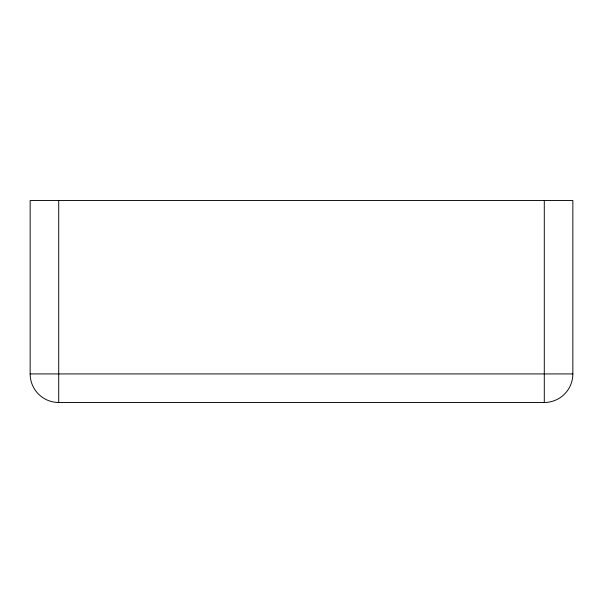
<?xml version="1.0" encoding="UTF-8"?>
<svg xmlns="http://www.w3.org/2000/svg" width="603" height="603" viewBox="0 0 603 603"><rect width="100%" height="100%" fill="white"/><g stroke="black" fill="none" stroke-linecap="round" stroke-linejoin="round"><path stroke-width="0.9" d="M30.15 373.928L572.85 373.928L572.85 200.513L30.15 200.513L30.15 373.928A28.56 28.56 0 0 0 58.717 402.487L544.29 402.487A28.56 28.56 0 0 0 572.85 373.928M544.29 200.513L544.29 402.487M58.717 200.513L58.717 402.487"/></g></svg>
